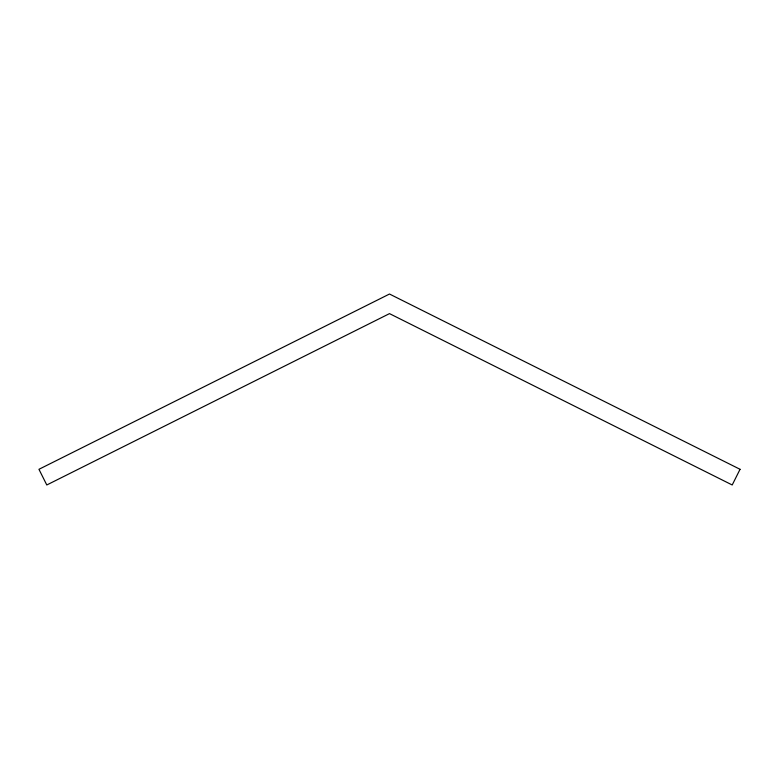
<?xml version="1.0" encoding="UTF-8"?>
<svg xmlns="http://www.w3.org/2000/svg" width="779" height="779" viewBox="0 0 779 779"><rect width="100%" height="100%" fill="white"/><g stroke="black" fill="none" stroke-linecap="round" stroke-linejoin="round"><path stroke-width="1.17" d="M740.05 469.299L732.211 484.976L389.5 313.616L46.789 484.976L38.95 469.299L389.5 294.024L740.05 469.299"/></g></svg>
